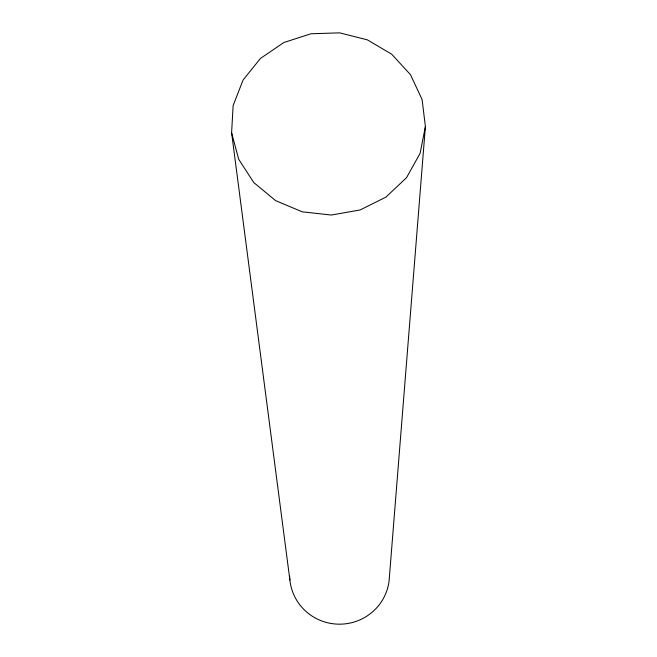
<?xml version="1.0" encoding="UTF-8"?>
<svg xmlns="http://www.w3.org/2000/svg" width="657" height="657" viewBox="0 0 657 657"><rect width="100%" height="100%" fill="white"/><g stroke="black" fill="none" stroke-linecap="round" stroke-linejoin="round"><path stroke-width="0.99" d="M289.893 580.082L231.601 132.771L233.128 105.572L243.065 80.039L260.476 58.416L283.799 42.541L310.975 33.77L339.653 32.85L367.353 39.855L391.671 54.194L410.469 74.66L422.073 99.486L425.399 126.53L389.412 576.846A49.907 49.144 -1.4 0 1 339.168 624.175A49.907 49.144 -1.4 0 1 289.647 576.189M425.399 126.53L420.086 153.385L406.543 177.653L385.93 197.116L360.085 209.977L331.342 215.044L302.319 211.841L275.669 200.672L253.807 182.58L238.68 159.232L231.601 132.771"/></g></svg>
